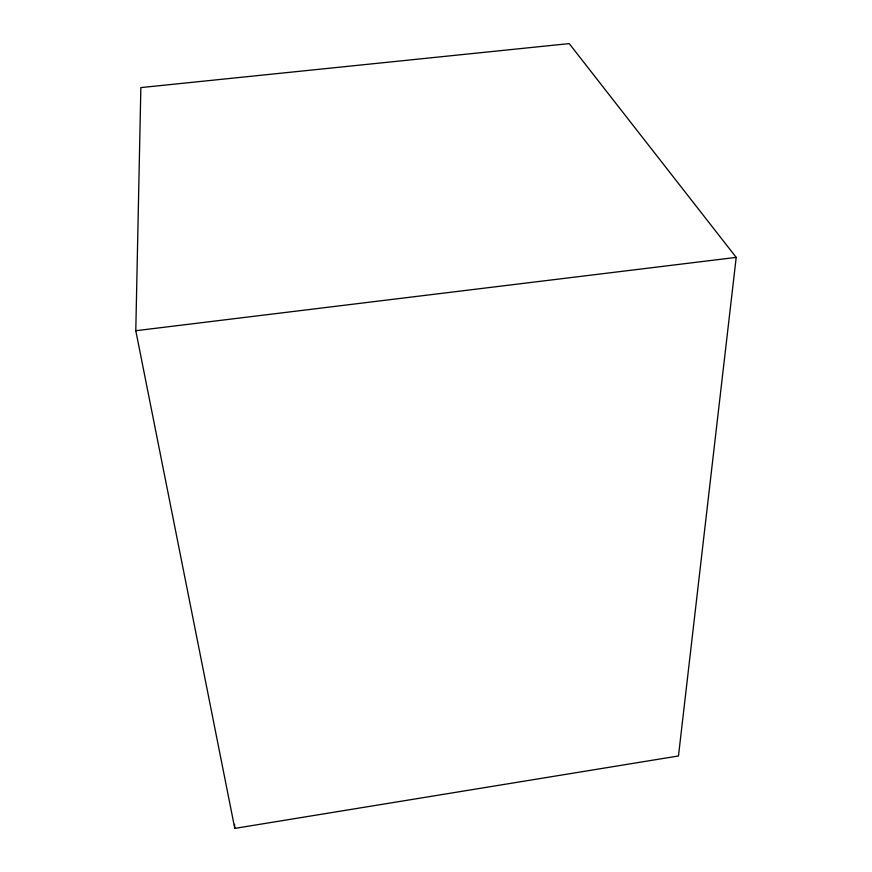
<?xml version="1.0" encoding="UTF-8"?>
<svg xmlns="http://www.w3.org/2000/svg" width="872" height="872" viewBox="0 0 872 872"><rect width="100%" height="100%" fill="white"/><g stroke="black" fill="none" stroke-linecap="round" stroke-linejoin="round"><path stroke-width="1.31" d="M135.792 330.717L140.85 87.592L569.209 43.6L736.208 257.393L678.471 755.97L234.786 828.4L135.792 330.717L736.208 257.393M234.535 824.334L234.786 828.4"/></g></svg>
